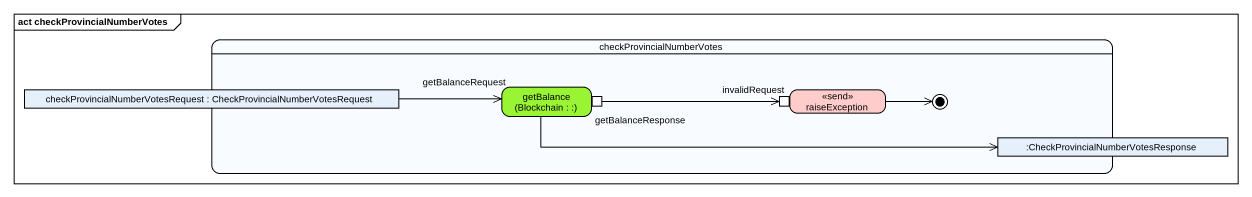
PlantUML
@startuml
mainframe act checkProvincialNumberVotes
hide empty description
state checkProvincialNumberVotes {
  state "checkProvincialNumberVotesRequest : CheckProvincialNumberVotesRequest" as checkProvincialNumberVotesRe <<object>>
  state "getBalance (Blockchain : :)" as getBalance_Blockchain #99F433 {
    state getBalanceResponse <<outputPin>>
  }
  state raiseException <<send>> #FFCCCC {
    state invalidRequest <<inputPin>>
  }
  state ":CheckProvincialNumberVotesResponse" as CheckProvincialNumberVotesRe <<object>>
  raiseException -right-> [*]
}
checkProvincialNumberVotesRe -right-> getBalance_Blockchain : getBalanceRequest
getBalance_Blockchain -right-> CheckProvincialNumberVotesRe
getBalanceResponse -right-> invalidRequest
@enduml
